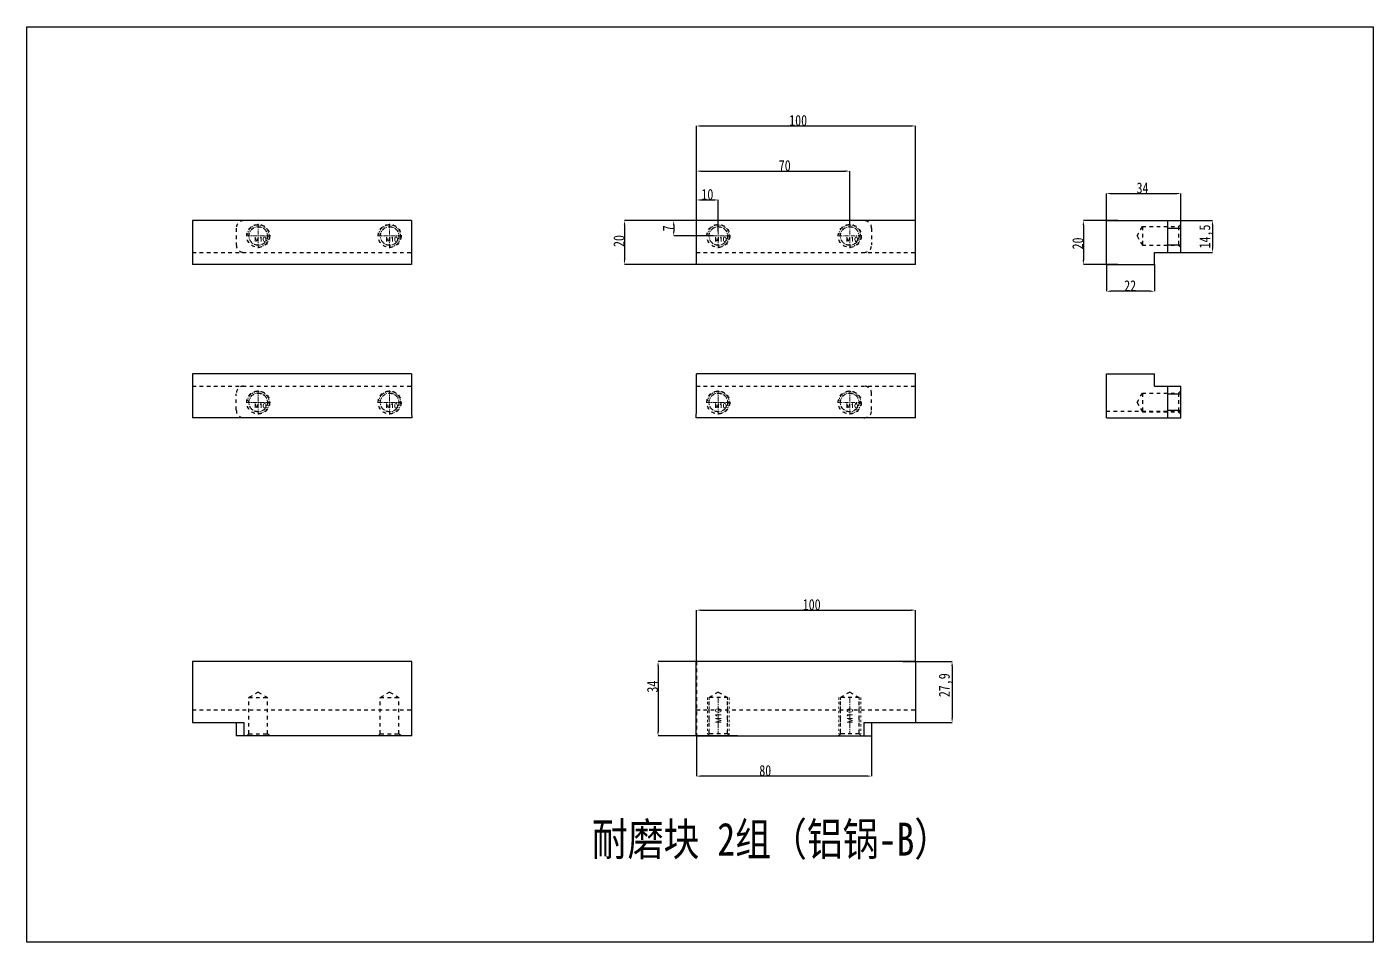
# Model space of a CAD drawing. Header units: millimetres. Extents: x 1937 to 4271, y -9032 to 1737.
# Drawn here: x 2397 to 3011, y -7879 to -7462 of the extents above; entities that cross this region are included whole.
import ezdxf
from ezdxf.enums import TextEntityAlignment as Align

# ---------------------------------------------------------------- set-up
doc = ezdxf.new("R2010")
doc.units = ezdxf.units.MM
doc.header["$LTSCALE"] = 16.335
doc.header["$PDMODE"] = 3
doc.header["$PDSIZE"] = 0.3125
doc.linetypes.add('CENTER', pattern=[0.6, 0.375, -0.075, 0.075, -0.075])
doc.linetypes.add('HIDDEN', pattern=[0.2, 0.1, -0.1])
doc.layers.get('0').update_dxf_attribs({"linetype": 'CONTINUOUS'})
doc.layers.get('Defpoints').update_dxf_attribs({"linetype": 'CONTINUOUS'})
doc.layers.add('DEFAULT_2', color=8, linetype='HIDDEN')
doc.layers.add('dim', color=3, linetype='CONTINUOUS')
doc.layers.add('screw', color=33, linetype='CONTINUOUS', lineweight=13)
doc.styles.get("Standard").update_dxf_attribs({"font": 'txt', "width": 0.8})
doc.styles.add('TXT', font='txt.shx', dxfattribs={"bigfont": 'gbcbig.shx'})
doc.dimstyles.new('副本 ISO-25-1', dxfattribs={"dimtxt": 10, "dimasz": 10, "dimexe": 0, "dimexo": 0, "dimgap": 0, "dimtad": 1, "dimtxsty": 'Standard', "dimcen": 0, "dimclrd": 6, "dimclre": 6, "dimclrt": 4, "dimazin": 0, "dimtfac": 1, "dimtofl": 0, "dimtmove": 0, "dimatfit": 3, "dimfxl": 0, "dimarcsym": 0})

# ---------------------------------------------------------------- blocks, each defined once
blk = doc.blocks.new('screw_m10_g')
at = {"layer": 'screw', "color": 1, "linetype": 'CENTER', "ltscale": 0.310989}
for p, q in [((-5.5, 0), (5.5, 0)), ((0, -5.5), (0, 5.5))]:
    blk.add_line(p, q, dxfattribs=at)
at = {"layer": 'screw', "linetype": 'HIDDEN', "ltscale": 0.310989}
blk.add_circle((0, 0), 4.25, dxfattribs=at)
at = {"layer": 'screw', "color": 92, "linetype": 'HIDDEN', "ltscale": 0.310989}
blk.add_arc((0, 0), 5, 270, 180, dxfattribs=at)
at = {"layer": 'screw', "color": 6, "style": 'TXT'}
blk.add_text('M10', height=2, dxfattribs=at).set_placement((-1.7, -2.5))
blk = doc.blocks.new('*D238')
at = {"layer": 'Defpoints', "color": 0}
for p in [(2889.71, -7570), (2911.72, -7570), (2889.71, -7582.24)]:
    blk.add_point(p, dxfattribs=at)
at = {"layer": 'dim', "color": 6, "lineweight": -2}
for p, q in [((2889.71, -7570), (2889.71, -7582.24)), ((2911.72, -7570), (2911.72, -7582.24)), ((2909.72, -7582.24), (2891.71, -7582.24))]:
    blk.add_line(p, q, dxfattribs=at)
at = {"layer": 'dim', "color": 6}
for points in [[(2891.71, -7581.91), (2891.71, -7582.57), (2889.71, -7582.24)], [(2909.72, -7581.91), (2909.72, -7582.57), (2911.72, -7582.24)]]:
    blk.add_solid(points, dxfattribs=at)
at = {"layer": 'dim', "color": 4, "insert": (2900.59, -7579.74), "char_height": 5, "attachment_point": 5}
blk.add_mtext('22', dxfattribs=at)
blk = doc.blocks.new('*D239')
at = {"layer": 'Defpoints', "color": 0}
for p in [(2923.72, -7537.65), (2889.71, -7550), (2923.72, -7550)]:
    blk.add_point(p, dxfattribs=at)
at = {"layer": 'dim', "color": 6, "lineweight": -2}
for p, q in [((2889.71, -7550), (2889.71, -7537.65)), ((2891.71, -7537.65), (2921.72, -7537.65)), ((2923.72, -7550), (2923.72, -7537.65))]:
    blk.add_line(p, q, dxfattribs=at)
at = {"layer": 'dim', "color": 6}
for points in [[(2891.71, -7537.32), (2891.71, -7537.98), (2889.71, -7537.65)], [(2921.72, -7537.32), (2921.72, -7537.98), (2923.72, -7537.65)]]:
    blk.add_solid(points, dxfattribs=at)
at = {"layer": 'dim', "color": 4, "insert": (2906.23, -7535.15), "char_height": 5, "attachment_point": 5}
blk.add_mtext('34', dxfattribs=at)
blk = doc.blocks.new('*D240')
at = {"layer": 'Defpoints', "color": 0}
for p in [(2894.96, -7550), (2879.21, -7570), (2894.96, -7570)]:
    blk.add_point(p, dxfattribs=at)
at = {"layer": 'dim', "color": 6, "lineweight": -2}
for p, q in [((2894.96, -7550), (2879.21, -7550)), ((2879.21, -7552), (2879.21, -7568)), ((2894.96, -7570), (2879.21, -7570))]:
    blk.add_line(p, q, dxfattribs=at)
at = {"layer": 'dim', "color": 6}
for points in [[(2878.88, -7552), (2879.55, -7552), (2879.21, -7550)], [(2878.88, -7568), (2879.55, -7568), (2879.21, -7570)]]:
    blk.add_solid(points, dxfattribs=at)
at = {"layer": 'dim', "color": 4, "insert": (2876.71, -7560.42), "char_height": 5, "attachment_point": 5, "rotation": 90}
blk.add_mtext('20', dxfattribs=at)
blk = doc.blocks.new('*D241')
at = {"layer": 'Defpoints', "color": 0}
for p in [(2920.33, -7550), (2923.72, -7564.5), (2938.18, -7564.5)]:
    blk.add_point(p, dxfattribs=at)
at = {"layer": 'dim', "color": 6, "lineweight": -2}
for p, q in [((2920.33, -7550), (2938.18, -7550)), ((2938.18, -7552), (2938.18, -7562.5)), ((2923.72, -7564.5), (2938.18, -7564.5))]:
    blk.add_line(p, q, dxfattribs=at)
at = {"layer": 'dim', "color": 6}
for points in [[(2937.85, -7552), (2938.52, -7552), (2938.18, -7550)], [(2937.85, -7562.5), (2938.52, -7562.5), (2938.18, -7564.5)]]:
    blk.add_solid(points, dxfattribs=at)
at = {"layer": 'dim', "color": 4, "insert": (2935.27, -7557.25), "char_height": 5, "attachment_point": 5, "rotation": 90}
blk.add_mtext('14,5', dxfattribs=at)
blk = doc.blocks.new('*D242')
at = {"layer": 'Defpoints', "color": 0}
for p in [(2712.57, -7540.58), (2702.57, -7550), (2712.57, -7555)]:
    blk.add_point(p, dxfattribs=at)
at = {"layer": 'dim', "color": 6, "lineweight": -2}
for p, q in [((2702.57, -7550), (2702.57, -7540.58)), ((2704.57, -7540.58), (2710.57, -7540.58)), ((2712.57, -7555), (2712.57, -7540.58))]:
    blk.add_line(p, q, dxfattribs=at)
at = {"layer": 'dim', "color": 6}
for points in [[(2704.57, -7540.24), (2704.57, -7540.91), (2702.57, -7540.58)], [(2710.57, -7540.24), (2710.57, -7540.91), (2712.57, -7540.58)]]:
    blk.add_solid(points, dxfattribs=at)
at = {"layer": 'dim', "color": 4, "insert": (2707.57, -7538.08), "char_height": 5, "attachment_point": 5}
blk.add_mtext('10', dxfattribs=at)
blk = doc.blocks.new('*D243')
at = {"layer": 'Defpoints', "color": 0}
for p in [(2772.57, -7527.41), (2702.57, -7550), (2772.57, -7551.5)]:
    blk.add_point(p, dxfattribs=at)
at = {"layer": 'dim', "color": 6, "lineweight": -2}
for p, q in [((2702.57, -7550), (2702.57, -7527.41)), ((2704.57, -7527.41), (2770.57, -7527.41)), ((2772.57, -7551.5), (2772.57, -7527.41))]:
    blk.add_line(p, q, dxfattribs=at)
at = {"layer": 'dim', "color": 6}
for points in [[(2704.57, -7527.08), (2704.57, -7527.74), (2702.57, -7527.41)], [(2770.57, -7527.08), (2770.57, -7527.74), (2772.57, -7527.41)]]:
    blk.add_solid(points, dxfattribs=at)
at = {"layer": 'dim', "color": 4, "insert": (2742.89, -7524.91), "char_height": 5, "attachment_point": 5}
blk.add_mtext('70', dxfattribs=at)
blk = doc.blocks.new('*D244')
at = {"layer": 'Defpoints', "color": 0}
for p in [(2802.57, -7506.81), (2702.57, -7550), (2802.57, -7550)]:
    blk.add_point(p, dxfattribs=at)
at = {"layer": 'dim', "color": 6, "lineweight": -2}
for p, q in [((2702.57, -7550), (2702.57, -7506.81)), ((2704.57, -7506.81), (2800.57, -7506.81)), ((2802.57, -7550), (2802.57, -7506.81))]:
    blk.add_line(p, q, dxfattribs=at)
at = {"layer": 'dim', "color": 6}
for points in [[(2704.57, -7506.48), (2704.57, -7507.15), (2702.57, -7506.81)], [(2800.57, -7506.48), (2800.57, -7507.15), (2802.57, -7506.81)]]:
    blk.add_solid(points, dxfattribs=at)
at = {"layer": 'dim', "color": 4, "insert": (2749.01, -7504.31), "char_height": 5, "attachment_point": 5}
blk.add_mtext('100', dxfattribs=at)
blk = doc.blocks.new('*D245')
at = {"layer": 'Defpoints', "color": 0}
for p in [(2707.32, -7550), (2692.19, -7557), (2710.14, -7557)]:
    blk.add_point(p, dxfattribs=at)
at = {"layer": 'dim', "color": 6, "lineweight": -2}
for p, q in [((2707.32, -7550), (2692.19, -7550)), ((2692.19, -7552), (2692.19, -7555)), ((2710.14, -7557), (2692.19, -7557))]:
    blk.add_line(p, q, dxfattribs=at)
at = {"layer": 'dim', "color": 6}
for points in [[(2691.86, -7552), (2692.52, -7552), (2692.19, -7550)], [(2691.86, -7555), (2692.52, -7555), (2692.19, -7557)]]:
    blk.add_solid(points, dxfattribs=at)
at = {"layer": 'dim', "color": 4, "insert": (2689.69, -7553.5), "char_height": 5, "attachment_point": 5, "rotation": 90}
blk.add_mtext('7', dxfattribs=at)
blk = doc.blocks.new('*D246')
at = {"layer": 'Defpoints', "color": 0}
for p in [(2707.32, -7550), (2669.73, -7570), (2707.32, -7570)]:
    blk.add_point(p, dxfattribs=at)
at = {"layer": 'dim', "color": 6, "lineweight": -2}
for p, q in [((2707.32, -7550), (2669.73, -7550)), ((2669.73, -7552), (2669.73, -7568)), ((2707.32, -7570), (2669.73, -7570))]:
    blk.add_line(p, q, dxfattribs=at)
at = {"layer": 'dim', "color": 6}
for points in [[(2669.4, -7552), (2670.07, -7552), (2669.73, -7550)], [(2669.4, -7568), (2670.07, -7568), (2669.73, -7570)]]:
    blk.add_solid(points, dxfattribs=at)
at = {"layer": 'dim', "color": 4, "insert": (2667.23, -7559.32), "char_height": 5, "attachment_point": 5, "rotation": 90}
blk.add_mtext('20', dxfattribs=at)
blk = doc.blocks.new('*D247')
at = {"layer": 'Defpoints', "color": 0}
for p in [(2702.57, -7785.23), (2782.57, -7785.23), (2702.57, -7803.56)]:
    blk.add_point(p, dxfattribs=at)
at = {"layer": 'dim', "color": 6, "lineweight": -2}
for p, q in [((2702.57, -7785.23), (2702.57, -7803.56)), ((2782.57, -7785.23), (2782.57, -7803.56)), ((2780.57, -7803.56), (2704.57, -7803.56))]:
    blk.add_line(p, q, dxfattribs=at)
at = {"layer": 'dim', "color": 6}
for points in [[(2704.57, -7803.22), (2704.57, -7803.89), (2702.57, -7803.56)], [(2780.57, -7803.22), (2780.57, -7803.89), (2782.57, -7803.56)]]:
    blk.add_solid(points, dxfattribs=at)
at = {"layer": 'dim', "color": 4, "insert": (2733.98, -7801.06), "char_height": 5, "attachment_point": 5}
blk.add_mtext('80', dxfattribs=at)
blk = doc.blocks.new('*D248')
at = {"layer": 'Defpoints', "color": 0}
for p in [(2802.57, -7727.79), (2702.57, -7751.23), (2802.57, -7751.23)]:
    blk.add_point(p, dxfattribs=at)
at = {"layer": 'dim', "color": 6, "lineweight": -2}
for p, q in [((2702.57, -7751.23), (2702.57, -7727.79)), ((2704.57, -7727.79), (2800.57, -7727.79)), ((2802.57, -7751.23), (2802.57, -7727.79))]:
    blk.add_line(p, q, dxfattribs=at)
at = {"layer": 'dim', "color": 6}
for points in [[(2704.57, -7727.46), (2704.57, -7728.12), (2702.57, -7727.79)], [(2800.57, -7727.46), (2800.57, -7728.12), (2802.57, -7727.79)]]:
    blk.add_solid(points, dxfattribs=at)
at = {"layer": 'dim', "color": 4, "insert": (2755.2, -7725.29), "char_height": 5, "attachment_point": 5}
blk.add_mtext('100', dxfattribs=at)
blk = doc.blocks.new('*D249')
at = {"layer": 'Defpoints', "color": 0}
for p in [(2796.77, -7751.23), (2796.77, -7779.13), (2819.29, -7779.13)]:
    blk.add_point(p, dxfattribs=at)
at = {"layer": 'dim', "color": 6, "lineweight": -2}
for p, q in [((2796.77, -7751.23), (2819.29, -7751.23)), ((2819.29, -7753.23), (2819.29, -7777.13)), ((2796.77, -7779.13), (2819.29, -7779.13))]:
    blk.add_line(p, q, dxfattribs=at)
at = {"layer": 'dim', "color": 6}
for points in [[(2818.96, -7753.23), (2819.62, -7753.23), (2819.29, -7751.23)], [(2818.96, -7777.13), (2819.62, -7777.13), (2819.29, -7779.13)]]:
    blk.add_solid(points, dxfattribs=at)
at = {"layer": 'dim', "color": 4, "insert": (2816.37, -7762.06), "char_height": 5, "attachment_point": 5, "rotation": 90}
blk.add_mtext('27,9', dxfattribs=at)
blk = doc.blocks.new('*D250')
at = {"layer": 'Defpoints', "color": 0}
for p in [(2707.12, -7751.23), (2685.03, -7785.23), (2721.33, -7785.23)]:
    blk.add_point(p, dxfattribs=at)
at = {"layer": 'dim', "color": 6, "lineweight": -2}
for p, q in [((2707.12, -7751.23), (2685.03, -7751.23)), ((2685.03, -7753.23), (2685.03, -7783.23)), ((2721.33, -7785.23), (2685.03, -7785.23))]:
    blk.add_line(p, q, dxfattribs=at)
at = {"layer": 'dim', "color": 6}
for points in [[(2684.7, -7753.23), (2685.37, -7753.23), (2685.03, -7751.23)], [(2684.7, -7783.23), (2685.37, -7783.23), (2685.03, -7785.23)]]:
    blk.add_solid(points, dxfattribs=at)
at = {"layer": 'dim', "color": 4, "insert": (2682.53, -7762.71), "char_height": 5, "attachment_point": 5, "rotation": 90}
blk.add_mtext('34', dxfattribs=at)

msp = doc.modelspace()

# ---------------------------------------------------------------- linework, layer by layer
at = {"color": 7, "linetype": 'Continuous'}
for p, q in [((2472.515, -7550.004), (2472.515, -7570.004)), ((2572.515, -7550.004), (2472.515, -7550.004)), ((2572.515, -7550.004), (2572.515, -7570.004)), ((2702.569, -7570.004), (2702.569, -7550.004)), ((2802.569, -7550.004), (2702.569, -7550.004)), ((2802.569, -7570.004), (2802.569, -7550.004)), ((2889.714, -7570.004), (2889.714, -7550.004)), ((2889.714, -7550.004), (2923.715, -7550.004)), ((2917.615, -7550.004), (2917.615, -7564.504)), ((2923.715, -7564.504), (2923.715, -7550.004)), ((2917.615, -7553.504), (2923.715, -7553.504)), ((2911.715, -7570.004), (2911.715, -7564.504)), ((2911.715, -7564.504), (2923.715, -7564.504)), ((2917.615, -7561.004), (2923.715, -7561.004)), ((2572.515, -7570.004), (2472.515, -7570.004)), ((2802.569, -7570.004), (2702.569, -7570.004)), ((2889.714, -7570.004), (2911.715, -7570.004)), ((2472.515, -7620.004), (2472.515, -7640.004)), ((2572.515, -7620.004), (2472.515, -7620.004)), ((2572.515, -7620.004), (2572.515, -7636.949)), ((2802.569, -7620.004), (2702.569, -7620.004)), ((2702.569, -7636.949), (2702.569, -7620.004)), ((2802.569, -7640.004), (2802.569, -7620.004)), ((2889.714, -7640.004), (2889.714, -7620.004)), ((2889.714, -7620.004), (2911.715, -7620.004)), ((2911.715, -7625.504), (2911.715, -7620.004)), ((2911.715, -7625.504), (2923.715, -7625.504)), ((2917.615, -7625.504), (2917.615, -7640.004)), ((2923.715, -7640.004), (2923.715, -7625.504)), ((2917.615, -7629.004), (2923.715, -7629.004)), ((2917.615, -7636.504), (2923.715, -7636.504)), ((2572.702, -7640.004), (2472.515, -7640.004)), ((2802.569, -7640.004), (2702.381, -7640.004)), ((2889.714, -7640.004), (2923.715, -7640.004)), ((2472.515, -7751.232), (2472.515, -7779.133)), ((2572.702, -7751.232), (2472.515, -7751.232)), ((2572.702, -7785.233), (2572.702, -7751.232)), ((2802.569, -7751.232), (2702.381, -7751.232)), ((2702.381, -7785.233), (2702.381, -7751.232)), ((2802.569, -7751.232), (2802.569, -7779.133)), ((2472.515, -7779.133), (2496.015, -7779.133)), ((2492.515, -7779.133), (2492.515, -7785.233)), ((2496.015, -7779.133), (2496.015, -7785.233)), ((2779.069, -7779.133), (2802.569, -7779.133)), ((2779.069, -7779.133), (2779.069, -7785.233)), ((2782.569, -7779.133), (2782.569, -7785.233)), ((2572.702, -7785.233), (2492.515, -7785.233)), ((2702.381, -7785.233), (2782.569, -7785.233))]:
    msp.add_line(p, q, dxfattribs=at)
msp.add_lwpolyline([(2396.927, -7461.598), (3011.477, -7461.598), (3011.477, -7879.296), (2396.927, -7879.296)], close=True)
for centre, start, end in [((2597.515, -7636.949), 180, 187.019463), ((2677.569, -7636.949), 352.980537, 0)]:
    msp.add_arc(centre, 25, start, end, dxfattribs=at)
at = {"layer": 'DEFAULT_2', "color": 8, "linetype": 'HIDDEN'}
for p, q in [((2903.715, -7557.004), (2906.169, -7552.754)), ((2906.169, -7552.754), (2906.169, -7561.254)), ((2906.169, -7552.754), (2922.715, -7552.754)), ((2922.715, -7552.754), (2923.715, -7551.754)), ((2922.715, -7552.754), (2922.715, -7561.254)), ((2492.515, -7553.504), (2492.515, -7561.004)), ((2782.569, -7553.504), (2782.569, -7561.004)), ((2903.715, -7557.004), (2906.169, -7561.254)), ((2472.515, -7564.504), (2572.515, -7564.504)), ((2702.569, -7564.504), (2802.569, -7564.504)), ((2906.169, -7561.254), (2922.715, -7561.254)), ((2922.715, -7561.254), (2923.715, -7562.254)), ((2472.515, -7625.504), (2572.515, -7625.504)), ((2702.569, -7625.504), (2802.569, -7625.504)), ((2492.515, -7636.504), (2492.515, -7629.004)), ((2782.569, -7636.504), (2782.569, -7629.004)), ((2903.715, -7633.004), (2906.169, -7628.754)), ((2906.169, -7628.754), (2906.169, -7637.254)), ((2906.169, -7628.754), (2922.715, -7628.754)), ((2922.715, -7628.754), (2923.715, -7627.754)), ((2922.715, -7628.754), (2922.715, -7637.254)), ((2889.714, -7636.949), (2923.715, -7636.949)), ((2903.715, -7633.004), (2906.169, -7637.254)), ((2906.169, -7637.254), (2922.715, -7637.254)), ((2922.715, -7637.254), (2923.715, -7638.254)), ((2572.515, -7751.232), (2572.515, -7785.233)), ((2702.569, -7751.232), (2702.569, -7785.233)), ((2502.515, -7765.233), (2498.265, -7767.687)), ((2498.265, -7784.233), (2498.265, -7767.687)), ((2498.265, -7767.687), (2506.765, -7767.687)), ((2502.515, -7765.233), (2506.765, -7767.687)), ((2506.765, -7784.233), (2506.765, -7767.687)), ((2562.515, -7765.233), (2558.265, -7767.687)), ((2558.265, -7784.233), (2558.265, -7767.687)), ((2558.265, -7767.687), (2566.765, -7767.687)), ((2562.515, -7765.233), (2566.765, -7767.687)), ((2566.765, -7784.233), (2566.765, -7767.687)), ((2712.569, -7765.233), (2708.319, -7767.687)), ((2716.819, -7767.687), (2708.319, -7767.687)), ((2708.319, -7784.233), (2708.319, -7767.687)), ((2712.569, -7765.233), (2716.819, -7767.687)), ((2716.819, -7784.233), (2716.819, -7767.687)), ((2772.569, -7765.233), (2768.319, -7767.687)), ((2776.819, -7767.687), (2768.319, -7767.687)), ((2768.319, -7784.233), (2768.319, -7767.687)), ((2772.569, -7765.233), (2776.819, -7767.687)), ((2776.819, -7784.233), (2776.819, -7767.687)), ((2472.515, -7773.233), (2572.515, -7773.233)), ((2702.569, -7773.233), (2802.569, -7773.233)), ((2497.265, -7785.233), (2498.265, -7784.233)), ((2498.265, -7784.233), (2506.765, -7784.233)), ((2507.765, -7785.233), (2506.765, -7784.233)), ((2557.265, -7785.233), (2558.265, -7784.233)), ((2558.265, -7784.233), (2566.765, -7784.233)), ((2567.765, -7785.233), (2566.765, -7784.233)), ((2707.319, -7785.233), (2708.319, -7784.233)), ((2716.819, -7784.233), (2708.319, -7784.233)), ((2717.819, -7785.233), (2716.819, -7784.233)), ((2767.319, -7785.233), (2768.319, -7784.233)), ((2776.819, -7784.233), (2768.319, -7784.233)), ((2777.819, -7785.233), (2776.819, -7784.233))]:
    msp.add_line(p, q, dxfattribs=at)
for centre, radius in [((2502.515, -7557.004), 5.25), ((2502.515, -7557.004), 4.25), ((2562.515, -7557.004), 5.25), ((2562.515, -7557.004), 4.25), ((2712.569, -7557.004), 5.25), ((2712.569, -7557.004), 4.25), ((2772.569, -7557.004), 5.25), ((2772.569, -7557.004), 4.25), ((2502.515, -7633.004), 5.25), ((2502.515, -7633.004), 4.25), ((2562.515, -7633.004), 5.25), ((2562.515, -7633.004), 4.25), ((2712.569, -7633.004), 5.25), ((2712.569, -7633.004), 4.25), ((2772.569, -7633.004), 5.25), ((2772.569, -7633.004), 4.25)]:
    msp.add_circle(centre, radius, dxfattribs=at)
for centre, start, end in [((2496.015, -7553.504), 90, 180), ((2779.069, -7553.504), 0, 90), ((2496.015, -7561.004), 180, 270), ((2779.069, -7561.004), 270, 0), ((2496.015, -7629.004), 90, 180), ((2779.069, -7629.004), 0, 90), ((2496.015, -7636.504), 180, 270), ((2779.069, -7636.504), 270, 0)]:
    msp.add_arc(centre, 3.5, start, end, dxfattribs=at)
at = {"layer": 'screw', "color": 92, "linetype": 'HIDDEN', "ltscale": 0.621977}
for p, q in [((2707.569, -7767.687), (2707.569, -7784.233)), ((2717.569, -7767.687), (2717.569, -7784.233)), ((2767.569, -7767.687), (2767.569, -7784.233)), ((2777.569, -7767.687), (2777.569, -7784.233))]:
    msp.add_line(p, q, dxfattribs=at)
at = {"layer": 'screw', "linetype": 'HIDDEN', "ltscale": 0.621977}
for p, q in [((2708.319, -7767.687), (2708.319, -7784.233)), ((2716.819, -7767.687), (2716.819, -7784.233)), ((2768.319, -7767.687), (2768.319, -7784.233)), ((2776.819, -7767.687), (2776.819, -7784.233))]:
    msp.add_line(p, q, dxfattribs=at)
at = {"layer": 'screw', "color": 1, "linetype": 'CENTER', "ltscale": 0.388736}
for p, q in [((2712.569, -7767.687), (2712.569, -7784.233)), ((2772.569, -7767.687), (2772.569, -7784.233))]:
    msp.add_line(p, q, dxfattribs=at)

# ---------------------------------------------------------------- block references
at = {"layer": 'screw'}
for p in [(2502.515, -7557.004), (2562.515, -7557.004), (2712.569, -7557.004), (2772.569, -7557.004), (2502.515, -7633.004), (2562.515, -7633.004), (2712.569, -7633.004), (2772.569, -7633.004)]:
    msp.add_blockref('screw_m10_g', p, dxfattribs=at)

# ---------------------------------------------------------------- texts
at = {"insert": (2654.824, -7824.825), "char_height": 15, "width": 366.12431, "attachment_point": 1}
msp.add_mtext('{\\fSimSun|b0|i0|c134|p2;耐磨块 2组（铝锅-B）}', dxfattribs=at)
at = {"layer": 'screw', "color": 222, "linetype": 'HIDDEN', "ltscale": 0.621977, "style": 'TXT'}
for p in [(2712.569, -7775.96), (2772.569, -7775.96)]:
    msp.add_text('M10', height=2.5, rotation=90, dxfattribs=at).set_placement(p, align=Align.MIDDLE)

# ---------------------------------------------------------------- dimensions: what is measured, and where the dimension line sits
at = {"layer": 'dim'}
for base, p1, p2, picture, middle in [((2802.569, -7506.812), (2702.569, -7550.004), (2802.569, -7550.004), '*D244', (2749.009, -7506.812)), ((2772.569, -7527.41), (2702.569, -7550.004), (2772.569, -7551.504), '*D243', (2742.889, -7527.41)), ((2923.715, -7537.651), (2889.714, -7550.004), (2923.715, -7550.004), '*D239', (2906.232, -7537.651)), ((2712.569, -7540.578), (2702.569, -7550.004), (2712.569, -7555.004), '*D242', (2707.569, -7540.578)), ((2889.714, -7582.241), (2911.715, -7570.004), (2889.714, -7570.004), '*D238', (2900.594, -7582.241)), ((2802.569, -7727.79), (2702.569, -7751.232), (2802.569, -7751.232), '*D248', (2755.198, -7727.79)), ((2702.569, -7803.556), (2782.569, -7785.233), (2702.569, -7785.233), '*D247', (2733.984, -7803.556))]:
    dim = msp.add_linear_dim(base=base, p1=p1, p2=p2, dimstyle='副本 ISO-25-1', override={"dimtxt": 5, "dimasz": 2, "dimfxl": 1.25, "dimarcsym": 1}, dxfattribs=at)
    dim.commit()
    dim.dimension.update_dxf_attribs({"geometry": picture, "text_midpoint": middle, "dimtype": 160})
for base, p1, p2, picture, middle in [((2669.732, -7570.004), (2707.319, -7550.004), (2707.319, -7570.004), '*D246', (2669.732, -7559.315)), ((2692.191, -7557.004), (2707.319, -7550.004), (2710.143, -7557.004), '*D245', (2692.191, -7553.504)), ((2879.214, -7570.004), (2894.955, -7550.004), (2894.955, -7570.004), '*D240', (2879.214, -7560.416)), ((2938.184, -7564.504), (2920.329, -7550.004), (2923.715, -7564.504), '*D241', (2938.184, -7557.254)), ((2685.034, -7785.233), (2707.119, -7751.232), (2721.331, -7785.233), '*D250', (2685.034, -7762.711)), ((2819.29, -7779.133), (2796.768, -7751.232), (2796.768, -7779.133), '*D249', (2819.29, -7762.056))]:
    dim = msp.add_linear_dim(base=base, p1=p1, p2=p2, angle=90, dimstyle='副本 ISO-25-1', override={"dimtxt": 5, "dimasz": 2, "dimfxl": 1.25, "dimarcsym": 1}, dxfattribs=at)
    dim.commit()
    dim.dimension.update_dxf_attribs({"geometry": picture, "text_midpoint": middle, "dimtype": 160})

doc.saveas('drawing.dxf')
